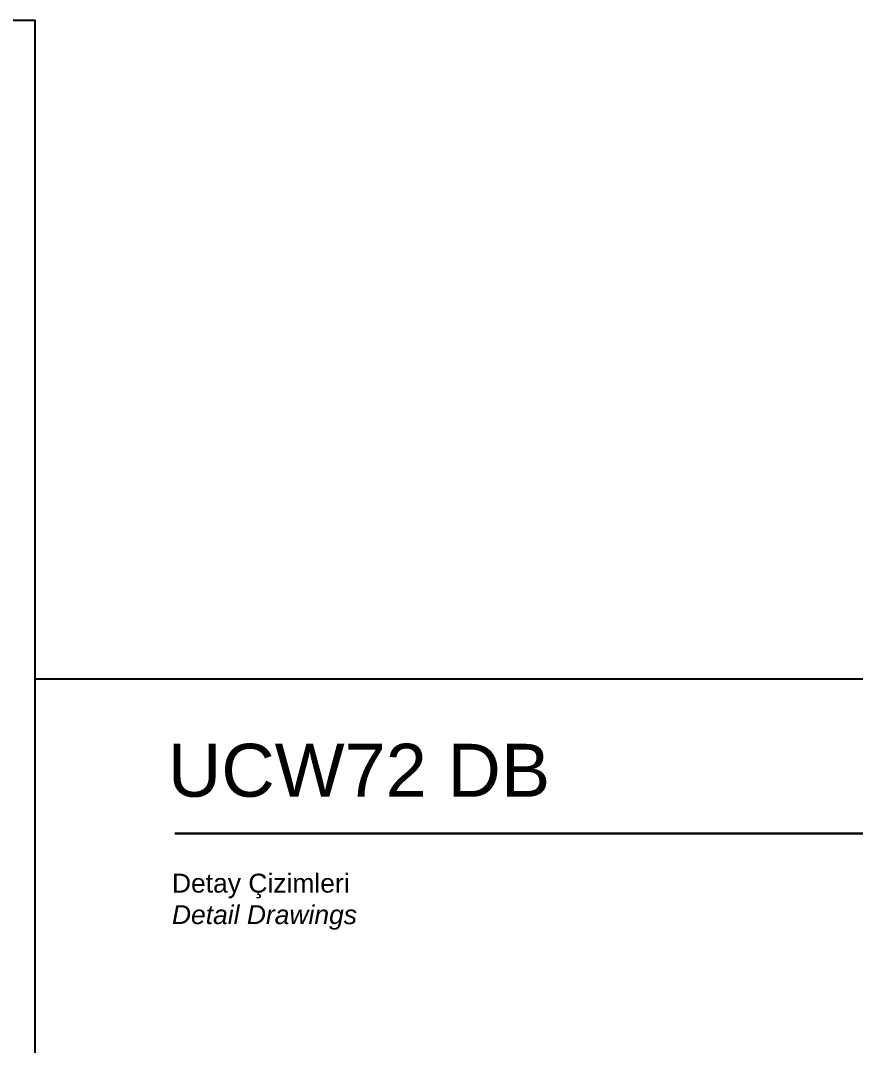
# Model space of a CAD drawing. Header units: millimetres. Extents: x -624 to 1947, y 11274 to 11571.
# Drawn here: x 1438.5 to 1548.8, y 11435.8 to 11571.3 of the extents above; entities that cross this region are included whole.
import ezdxf

# ---------------------------------------------------------------- set-up
doc = ezdxf.new("R2010")
doc.units = ezdxf.units.MM
doc.layers.add('Antet', color=7, linetype='Continuous')
doc.layers.add('yazı_numara_k', color=11, linetype='Continuous')
doc.styles.get("Standard").update_dxf_attribs({"font": 'arial.ttf'})

msp = doc.modelspace()

# ---------------------------------------------------------------- linework, layer by layer
at = {"layer": 'Antet', "color": 140}
for points in [[(1440.45, 11274.303), (1440.45, 11571.303), (1230.45, 11571.303), (1230.45, 11274.303)], [(1737.45, 11274.303), (1440.45, 11274.303), (1440.45, 11484.303), (1737.45, 11484.303)]]:
    msp.add_lwpolyline(points, close=True, dxfattribs=at)
at = {"layer": 'Antet', "const_width": 0.3}
msp.add_lwpolyline([(1458.884, 11463.861), (1732.467, 11463.861)], dxfattribs=at)

# ---------------------------------------------------------------- texts
at = {"layer": 'Antet', "insert": (1441.681, 11475.704), "char_height": 7, "attachment_point": 1}
msp.add_mtext('{      UCW72\\fArial|b0|i0|c162|p34; DB}', dxfattribs=at)
at = {"layer": 'yazı_numara_k', "insert": (1458.522, 11458.536), "char_height": 3, "attachment_point": 1}
msp.add_mtext('{\\fArial|b0|i0|c162|p34;\\H0.8333x;Detay Çizimleri\\P\\fArial|b0|i1|c162|p34;Detail Drawings\\fArial|b0|i0|c162|p34; \\H1.2x;         }', dxfattribs=at)

doc.saveas('drawing.dxf')
